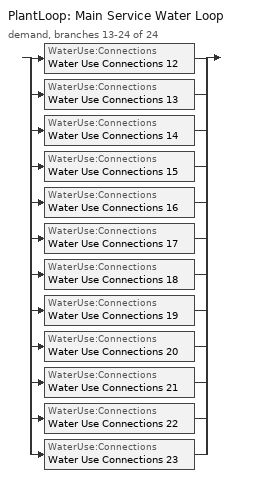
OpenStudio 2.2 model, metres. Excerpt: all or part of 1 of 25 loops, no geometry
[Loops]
PlantLoop 'Main Service Water Loop'
 demand, branches 13-24 of 24: split
  | WaterUse:Connections 'Water Use Connections 12'
  | WaterUse:Connections 'Water Use Connections 13'
  | WaterUse:Connections 'Water Use Connections 14'
  | WaterUse:Connections 'Water Use Connections 15'
  | WaterUse:Connections 'Water Use Connections 16'
  | WaterUse:Connections 'Water Use Connections 17'
  | WaterUse:Connections 'Water Use Connections 18'
  | WaterUse:Connections 'Water Use Connections 19'
  | WaterUse:Connections 'Water Use Connections 20'
  | WaterUse:Connections 'Water Use Connections 21'
  | WaterUse:Connections 'Water Use Connections 22'
  | WaterUse:Connections 'Water Use Connections 23'
[WaterUse:Connections]
Name | Water Use Equipment Name 1
Water Use Connections 12 | M s1 apartment Service Water Use 0.12gal/min
Water Use Connections 13 | M s2 apartment Service Water Use 0.12gal/min
Water Use Connections 14 | M se apartment Service Water Use 0.12gal/min
Water Use Connections 15 | M sw apartment Service Water Use 0.12gal/min
Water Use Connections 16 | T n1 apartment Service Water Use 0.06gal/min
Water Use Connections 17 | T n2 apartment Service Water Use 0.06gal/min
Water Use Connections 18 | T s1 apartment Service Water Use 0.06gal/min
Water Use Connections 19 | T s2 apartment Service Water Use 0.06gal/min
Water Use Connections 20 | T ne apartment Service Water Use 0.06gal/min
Water Use Connections 21 | T nw apartment Service Water Use 0.06gal/min
Water Use Connections 22 | T se apartment Service Water Use 0.06gal/min
Water Use Connections 23 | T sw apartment Service Water Use 0.06gal/min
[WaterUse:Equipment:Definition]
Name | Peak Flow Rate {m3/s} | Target Temperature Schedule | Sensible Fraction Schedule | Latent Fraction Schedule
M s1 apartment Service Water Use Def 0.12gal/min | 7.31775e-06 | Schedule Ruleset 38 | Schedule Ruleset 36 | Schedule Ruleset 37
M s2 apartment Service Water Use Def 0.12gal/min | 7.31775e-06 | Schedule Ruleset 41 | Schedule Ruleset 39 | Schedule Ruleset 40
M se apartment Service Water Use Def 0.12gal/min | 7.31775e-06 | Schedule Ruleset 44 | Schedule Ruleset 42 | Schedule Ruleset 43
M sw apartment Service Water Use Def 0.12gal/min | 7.31775e-06 | Schedule Ruleset 47 | Schedule Ruleset 45 | Schedule Ruleset 46
T n1 apartment Service Water Use Def 0.06gal/min | 3.65887e-06 | Schedule Ruleset 50 | Schedule Ruleset 48 | Schedule Ruleset 49
T n2 apartment Service Water Use Def 0.06gal/min | 3.65887e-06 | Schedule Ruleset 53 | Schedule Ruleset 51 | Schedule Ruleset 52
T s1 apartment Service Water Use Def 0.06gal/min | 3.65887e-06 | Schedule Ruleset 56 | Schedule Ruleset 54 | Schedule Ruleset 55
T s2 apartment Service Water Use Def 0.06gal/min | 3.65887e-06 | Schedule Ruleset 59 | Schedule Ruleset 57 | Schedule Ruleset 58
T ne apartment Service Water Use Def 0.06gal/min | 3.65887e-06 | Schedule Ruleset 62 | Schedule Ruleset 60 | Schedule Ruleset 61
T nw apartment Service Water Use Def 0.06gal/min | 3.65887e-06 | Schedule Ruleset 65 | Schedule Ruleset 63 | Schedule Ruleset 64
T se apartment Service Water Use Def 0.06gal/min | 3.65887e-06 | Schedule Ruleset 68 | Schedule Ruleset 66 | Schedule Ruleset 67
T sw apartment Service Water Use Def 0.06gal/min | 3.65887e-06 | Schedule Ruleset 71 | Schedule Ruleset 69 | Schedule Ruleset 70
[WaterUse:Equipment] Flow Rate Fraction Schedule=ApartmentMidRise APT_DHW_SCH
Name | Water Use Equipment Definition
M s1 apartment Service Water Use 0.12gal/min | M s1 apartment Service Water Use Def 0.12gal/min
M s2 apartment Service Water Use 0.12gal/min | M s2 apartment Service Water Use Def 0.12gal/min
M se apartment Service Water Use 0.12gal/min | M se apartment Service Water Use Def 0.12gal/min
M sw apartment Service Water Use 0.12gal/min | M sw apartment Service Water Use Def 0.12gal/min
T n1 apartment Service Water Use 0.06gal/min | T n1 apartment Service Water Use Def 0.06gal/min
T n2 apartment Service Water Use 0.06gal/min | T n2 apartment Service Water Use Def 0.06gal/min
T s1 apartment Service Water Use 0.06gal/min | T s1 apartment Service Water Use Def 0.06gal/min
T s2 apartment Service Water Use 0.06gal/min | T s2 apartment Service Water Use Def 0.06gal/min
T ne apartment Service Water Use 0.06gal/min | T ne apartment Service Water Use Def 0.06gal/min
T nw apartment Service Water Use 0.06gal/min | T nw apartment Service Water Use Def 0.06gal/min
T se apartment Service Water Use 0.06gal/min | T se apartment Service Water Use Def 0.06gal/min
T sw apartment Service Water Use 0.06gal/min | T sw apartment Service Water Use Def 0.06gal/min
[EnergyManagementSystem:Program]
GN2ApartmentZNSACEconomizerCTRLProg: SET GN2ApartmentZNSACTimestepEconEff = 0.7; SET MaxE = 0.7; SET GN2ApartmentZNSACDATRqd = (GN2ApartmentZNSACDATRqd*1.8)+32; SET OATF = (OATF_1*1.8)+32; SET OAwbF = (OAWBC_1*1.8)+32; IF GN2ApartmentZNSACOAFlowMass > (GN2ApartmentZNSACOADesignMass*GN2ApartmentZNSACOASch); SET EconoActive = 1; ELSE; SET EconoActive = 0; ENDIF; SET dTNeeded = 75-GN2ApartmentZNSACDATRqd; SET CoolDesdT = ((98*0.15)+(75*(1-0.15)))-55; SET CoolLoad = dTNeeded/ CoolDesdT; IF CoolLoad > 1; SET CoolLoad = 1; ELSEIF CoolLoad < 0; SET CoolLoad = 0; ENDIF; IF EconoActive == 1; SET Stage = GN2ApartmentZNSACNumberofStages; IF Stage == 2; IF CoolLoad < 0.6; SET GN2ApartmentZNSACTimestepEconEff = MaxE; ELSE; SET ECOEff = 0-2.18919863612305; SET ECOEff = ECOEff+(0-0.674461284910428*CoolLoad); SET ECOEff = ECOEff+(0.000459106275872404*(OATF^2)); SET ECOEff = ECOEff+(0-0.00000484778537945252*(OATF^3)); SET ECOEff = ECOEff+(0.182915713033586*OAwbF); SET ECOEff = ECOEff+(0-0.00382838660261133*(OAwbF^2)); SET ECOEff = ECOEff+(0.0000255567460240583*(OAwbF^3)); SET GN2ApartmentZNSACTimestepEconEff = ECOEff; ENDIF; ELSE; SET ECOEff = 2.36337942464462; SET ECOEff = ECOEff+(0-0.409939515512619*CoolLoad); SET ECOEff = ECOEff+(0-0.0565205596792225*OAwbF); SET ECOEff = ECOEff+(0-0.0000632612294169389*(OATF^2)); SET GN2ApartmentZNSACTimestepEconEff = ECOEff+(0.000571724868775081*(OAwbF^2)); ENDIF; IF GN2ApartmentZNSACTimestepEconEff > MaxE; SET GN2ApartmentZNSACTimestepEconEff = MaxE; ELSEIF GN2ApartmentZNSACTimestepEconEff < (GN2ApartmentZNSACOADesignMass*GN2ApartmentZNSACOASch); SET GN2ApartmentZNSACTimestepEconEff = (GN2ApartmentZNSACOADesignMass*GN2ApartmentZNSACOASch); ENDIF; ENDIF
GNEApartmentZNSACSetNumberofStages: SET GNEApartmentZNSACNumberofStages = 1
GNEApartmentZNSACEconomizerCTRLProg: SET GNEApartmentZNSACTimestepEconEff = 0.7; SET MaxE = 0.7; SET GNEApartmentZNSACDATRqd = (GNEApartmentZNSACDATRqd*1.8)+32; SET OATF = (OATF_2*1.8)+32; SET OAwbF = (OAWBC_2*1.8)+32; IF GNEApartmentZNSACOAFlowMass > (GNEApartmentZNSACOADesignMass*GNEApartmentZNSACOASch); SET EconoActive = 1; ELSE; SET EconoActive = 0; ENDIF; SET dTNeeded = 75-GNEApartmentZNSACDATRqd; SET CoolDesdT = ((98*0.15)+(75*(1-0.15)))-55; SET CoolLoad = dTNeeded/ CoolDesdT; IF CoolLoad > 1; SET CoolLoad = 1; ELSEIF CoolLoad < 0; SET CoolLoad = 0; ENDIF; IF EconoActive == 1; SET Stage = GNEApartmentZNSACNumberofStages; IF Stage == 2; IF CoolLoad < 0.6; SET GNEApartmentZNSACTimestepEconEff = MaxE; ELSE; SET ECOEff = 0-2.18919863612305; SET ECOEff = ECOEff+(0-0.674461284910428*CoolLoad); SET ECOEff = ECOEff+(0.000459106275872404*(OATF^2)); SET ECOEff = ECOEff+(0-0.00000484778537945252*(OATF^3)); SET ECOEff = ECOEff+(0.182915713033586*OAwbF); SET ECOEff = ECOEff+(0-0.00382838660261133*(OAwbF^2)); SET ECOEff = ECOEff+(0.0000255567460240583*(OAwbF^3)); SET GNEApartmentZNSACTimestepEconEff = ECOEff; ENDIF; ELSE; SET ECOEff = 2.36337942464462; SET ECOEff = ECOEff+(0-0.409939515512619*CoolLoad); SET ECOEff = ECOEff+(0-0.0565205596792225*OAwbF); SET ECOEff = ECOEff+(0-0.0000632612294169389*(OATF^2)); SET GNEApartmentZNSACTimestepEconEff = ECOEff+(0.000571724868775081*(OAwbF^2)); ENDIF; IF GNEApartmentZNSACTimestepEconEff > MaxE; SET GNEApartmentZNSACTimestepEconEff = MaxE; ELSEIF GNEApartmentZNSACTimestepEconEff < (GNEApartmentZNSACOADesignMass*GNEApartmentZNSACOASch); SET GNEApartmentZNSACTimestepEconEff = (GNEApartmentZNSACOADesignMass*GNEApartmentZNSACOASch); ENDIF; ENDIF
GNWApartmentZNSACSetNumberofStages: SET GNWApartmentZNSACNumberofStages = 1
GNWApartmentZNSACEconomizerCTRLProg: SET GNWApartmentZNSACTimestepEconEff = 0.7; SET MaxE = 0.7; SET GNWApartmentZNSACDATRqd = (GNWApartmentZNSACDATRqd*1.8)+32; SET OATF = (OATF_3*1.8)+32; SET OAwbF = (OAWBC_3*1.8)+32; IF GNWApartmentZNSACOAFlowMass > (GNWApartmentZNSACOADesignMass*GNWApartmentZNSACOASch); SET EconoActive = 1; ELSE; SET EconoActive = 0; ENDIF; SET dTNeeded = 75-GNWApartmentZNSACDATRqd; SET CoolDesdT = ((98*0.15)+(75*(1-0.15)))-55; SET CoolLoad = dTNeeded/ CoolDesdT; IF CoolLoad > 1; SET CoolLoad = 1; ELSEIF CoolLoad < 0; SET CoolLoad = 0; ENDIF; IF EconoActive == 1; SET Stage = GNWApartmentZNSACNumberofStages; IF Stage == 2; IF CoolLoad < 0.6; SET GNWApartmentZNSACTimestepEconEff = MaxE; ELSE; SET ECOEff = 0-2.18919863612305; SET ECOEff = ECOEff+(0-0.674461284910428*CoolLoad); SET ECOEff = ECOEff+(0.000459106275872404*(OATF^2)); SET ECOEff = ECOEff+(0-0.00000484778537945252*(OATF^3)); SET ECOEff = ECOEff+(0.182915713033586*OAwbF); SET ECOEff = ECOEff+(0-0.00382838660261133*(OAwbF^2)); SET ECOEff = ECOEff+(0.0000255567460240583*(OAwbF^3)); SET GNWApartmentZNSACTimestepEconEff = ECOEff; ENDIF; ELSE; SET ECOEff = 2.36337942464462; SET ECOEff = ECOEff+(0-0.409939515512619*CoolLoad); SET ECOEff = ECOEff+(0-0.0565205596792225*OAwbF); SET ECOEff = ECOEff+(0-0.0000632612294169389*(OATF^2)); SET GNWApartmentZNSACTimestepEconEff = ECOEff+(0.000571724868775081*(OAwbF^2)); ENDIF; IF GNWApartmentZNSACTimestepEconEff > MaxE; SET GNWApartmentZNSACTimestepEconEff = MaxE; ELSEIF GNWApartmentZNSACTimestepEconEff < (GNWApartmentZNSACOADesignMass*GNWApartmentZNSACOASch); SET GNWApartmentZNSACTimestepEconEff = (GNWApartmentZNSACOADesignMass*GNWApartmentZNSACOASch); ENDIF; ENDIF
GS1ApartmentZNSACSetNumberofStages: SET GS1ApartmentZNSACNumberofStages = 1
GS1ApartmentZNSACEconomizerCTRLProg: SET GS1ApartmentZNSACTimestepEconEff = 0.7; SET MaxE = 0.7; SET GS1ApartmentZNSACDATRqd = (GS1ApartmentZNSACDATRqd*1.8)+32; SET OATF = (OATF_4*1.8)+32; SET OAwbF = (OAWBC_4*1.8)+32; IF GS1ApartmentZNSACOAFlowMass > (GS1ApartmentZNSACOADesignMass*GS1ApartmentZNSACOASch); SET EconoActive = 1; ELSE; SET EconoActive = 0; ENDIF; SET dTNeeded = 75-GS1ApartmentZNSACDATRqd; SET CoolDesdT = ((98*0.15)+(75*(1-0.15)))-55; SET CoolLoad = dTNeeded/ CoolDesdT; IF CoolLoad > 1; SET CoolLoad = 1; ELSEIF CoolLoad < 0; SET CoolLoad = 0; ENDIF; IF EconoActive == 1; SET Stage = GS1ApartmentZNSACNumberofStages; IF Stage == 2; IF CoolLoad < 0.6; SET GS1ApartmentZNSACTimestepEconEff = MaxE; ELSE; SET ECOEff = 0-2.18919863612305; SET ECOEff = ECOEff+(0-0.674461284910428*CoolLoad); SET ECOEff = ECOEff+(0.000459106275872404*(OATF^2)); SET ECOEff = ECOEff+(0-0.00000484778537945252*(OATF^3)); SET ECOEff = ECOEff+(0.182915713033586*OAwbF); SET ECOEff = ECOEff+(0-0.00382838660261133*(OAwbF^2)); SET ECOEff = ECOEff+(0.0000255567460240583*(OAwbF^3)); SET GS1ApartmentZNSACTimestepEconEff = ECOEff; ENDIF; ELSE; SET ECOEff = 2.36337942464462; SET ECOEff = ECOEff+(0-0.409939515512619*CoolLoad); SET ECOEff = ECOEff+(0-0.0565205596792225*OAwbF); SET ECOEff = ECOEff+(0-0.0000632612294169389*(OATF^2)); SET GS1ApartmentZNSACTimestepEconEff = ECOEff+(0.000571724868775081*(OAwbF^2)); ENDIF; IF GS1ApartmentZNSACTimestepEconEff > MaxE; SET GS1ApartmentZNSACTimestepEconEff = MaxE; ELSEIF GS1ApartmentZNSACTimestepEconEff < (GS1ApartmentZNSACOADesignMass*GS1ApartmentZNSACOASch); SET GS1ApartmentZNSACTimestepEconEff = (GS1ApartmentZNSACOADesignMass*GS1ApartmentZNSACOASch); ENDIF; ENDIF
GS2ApartmentZNSACSetNumberofStages: SET GS2ApartmentZNSACNumberofStages = 1
GS2ApartmentZNSACEconomizerCTRLProg: SET GS2ApartmentZNSACTimestepEconEff = 0.7; SET MaxE = 0.7; SET GS2ApartmentZNSACDATRqd = (GS2ApartmentZNSACDATRqd*1.8)+32; SET OATF = (OATF_5*1.8)+32; SET OAwbF = (OAWBC_5*1.8)+32; IF GS2ApartmentZNSACOAFlowMass > (GS2ApartmentZNSACOADesignMass*GS2ApartmentZNSACOASch); SET EconoActive = 1; ELSE; SET EconoActive = 0; ENDIF; SET dTNeeded = 75-GS2ApartmentZNSACDATRqd; SET CoolDesdT = ((98*0.15)+(75*(1-0.15)))-55; SET CoolLoad = dTNeeded/ CoolDesdT; IF CoolLoad > 1; SET CoolLoad = 1; ELSEIF CoolLoad < 0; SET CoolLoad = 0; ENDIF; IF EconoActive == 1; SET Stage = GS2ApartmentZNSACNumberofStages; IF Stage == 2; IF CoolLoad < 0.6; SET GS2ApartmentZNSACTimestepEconEff = MaxE; ELSE; SET ECOEff = 0-2.18919863612305; SET ECOEff = ECOEff+(0-0.674461284910428*CoolLoad); SET ECOEff = ECOEff+(0.000459106275872404*(OATF^2)); SET ECOEff = ECOEff+(0-0.00000484778537945252*(OATF^3)); SET ECOEff = ECOEff+(0.182915713033586*OAwbF); SET ECOEff = ECOEff+(0-0.00382838660261133*(OAwbF^2)); SET ECOEff = ECOEff+(0.0000255567460240583*(OAwbF^3)); SET GS2ApartmentZNSACTimestepEconEff = ECOEff; ENDIF; ELSE; SET ECOEff = 2.36337942464462; SET ECOEff = ECOEff+(0-0.409939515512619*CoolLoad); SET ECOEff = ECOEff+(0-0.0565205596792225*OAwbF); SET ECOEff = ECOEff+(0-0.0000632612294169389*(OATF^2)); SET GS2ApartmentZNSACTimestepEconEff = ECOEff+(0.000571724868775081*(OAwbF^2)); ENDIF; IF GS2ApartmentZNSACTimestepEconEff > MaxE; SET GS2ApartmentZNSACTimestepEconEff = MaxE; ELSEIF GS2ApartmentZNSACTimestepEconEff < (GS2ApartmentZNSACOADesignMass*GS2ApartmentZNSACOASch); SET GS2ApartmentZNSACTimestepEconEff = (GS2ApartmentZNSACOADesignMass*GS2ApartmentZNSACOASch); ENDIF; ENDIF
GSWApartmentZNSACSetNumberofStages: SET GSWApartmentZNSACNumberofStages = 1
GSWApartmentZNSACEconomizerCTRLProg: SET GSWApartmentZNSACTimestepEconEff = 0.7; SET MaxE = 0.7; SET GSWApartmentZNSACDATRqd = (GSWApartmentZNSACDATRqd*1.8)+32; SET OATF = (OATF_6*1.8)+32; SET OAwbF = (OAWBC_6*1.8)+32; IF GSWApartmentZNSACOAFlowMass > (GSWApartmentZNSACOADesignMass*GSWApartmentZNSACOASch); SET EconoActive = 1; ELSE; SET EconoActive = 0; ENDIF; SET dTNeeded = 75-GSWApartmentZNSACDATRqd; SET CoolDesdT = ((98*0.15)+(75*(1-0.15)))-55; SET CoolLoad = dTNeeded/ CoolDesdT; IF CoolLoad > 1; SET CoolLoad = 1; ELSEIF CoolLoad < 0; SET CoolLoad = 0; ENDIF; IF EconoActive == 1; SET Stage = GSWApartmentZNSACNumberofStages; IF Stage == 2; IF CoolLoad < 0.6; SET GSWApartmentZNSACTimestepEconEff = MaxE; ELSE; SET ECOEff = 0-2.18919863612305; SET ECOEff = ECOEff+(0-0.674461284910428*CoolLoad); SET ECOEff = ECOEff+(0.000459106275872404*(OATF^2)); SET ECOEff = ECOEff+(0-0.00000484778537945252*(OATF^3)); SET ECOEff = ECOEff+(0.182915713033586*OAwbF); SET ECOEff = ECOEff+(0-0.00382838660261133*(OAwbF^2)); SET ECOEff = ECOEff+(0.0000255567460240583*(OAwbF^3)); SET GSWApartmentZNSACTimestepEconEff = ECOEff; ENDIF; ELSE; SET ECOEff = 2.36337942464462; SET ECOEff = ECOEff+(0-0.409939515512619*CoolLoad); SET ECOEff = ECOEff+(0-0.0565205596792225*OAwbF); SET ECOEff = ECOEff+(0-0.0000632612294169389*(OATF^2)); SET GSWApartmentZNSACTimestepEconEff = ECOEff+(0.000571724868775081*(OAwbF^2)); ENDIF; IF GSWApartmentZNSACTimestepEconEff > MaxE; SET GSWApartmentZNSACTimestepEconEff = MaxE; ELSEIF GSWApartmentZNSACTimestepEconEff < (GSWApartmentZNSACOADesignMass*GSWApartmentZNSACOASch); SET GSWApartmentZNSACTimestepEconEff = (GSWApartmentZNSACOADesignMass*GSWApartmentZNSACOASch); ENDIF; ENDIF
MN1ApartmentZNSACSetNumberofStages: SET MN1ApartmentZNSACNumberofStages = 1
MN1ApartmentZNSACEconomizerCTRLProg: SET MN1ApartmentZNSACTimestepEconEff = 0.7; SET MaxE = 0.7; SET MN1ApartmentZNSACDATRqd = (MN1ApartmentZNSACDATRqd*1.8)+32; SET OATF = (OATF_7*1.8)+32; SET OAwbF = (OAWBC_7*1.8)+32; IF MN1ApartmentZNSACOAFlowMass > (MN1ApartmentZNSACOADesignMass*MN1ApartmentZNSACOASch); SET EconoActive = 1; ELSE; SET EconoActive = 0; ENDIF; SET dTNeeded = 75-MN1ApartmentZNSACDATRqd; SET CoolDesdT = ((98*0.15)+(75*(1-0.15)))-55; SET CoolLoad = dTNeeded/ CoolDesdT; IF CoolLoad > 1; SET CoolLoad = 1; ELSEIF CoolLoad < 0; SET CoolLoad = 0; ENDIF; IF EconoActive == 1; SET Stage = MN1ApartmentZNSACNumberofStages; IF Stage == 2; IF CoolLoad < 0.6; SET MN1ApartmentZNSACTimestepEconEff = MaxE; ELSE; SET ECOEff = 0-2.18919863612305; SET ECOEff = ECOEff+(0-0.674461284910428*CoolLoad); SET ECOEff = ECOEff+(0.000459106275872404*(OATF^2)); SET ECOEff = ECOEff+(0-0.00000484778537945252*(OATF^3)); SET ECOEff = ECOEff+(0.182915713033586*OAwbF); SET ECOEff = ECOEff+(0-0.00382838660261133*(OAwbF^2)); SET ECOEff = ECOEff+(0.0000255567460240583*(OAwbF^3)); SET MN1ApartmentZNSACTimestepEconEff = ECOEff; ENDIF; ELSE; SET ECOEff = 2.36337942464462; SET ECOEff = ECOEff+(0-0.409939515512619*CoolLoad); SET ECOEff = ECOEff+(0-0.0565205596792225*OAwbF); SET ECOEff = ECOEff+(0-0.0000632612294169389*(OATF^2)); SET MN1ApartmentZNSACTimestepEconEff = ECOEff+(0.000571724868775081*(OAwbF^2)); ENDIF; IF MN1ApartmentZNSACTimestepEconEff > MaxE; SET MN1ApartmentZNSACTimestepEconEff = MaxE; ELSEIF MN1ApartmentZNSACTimestepEconEff < (MN1ApartmentZNSACOADesignMass*MN1ApartmentZNSACOASch); SET MN1ApartmentZNSACTimestepEconEff = (MN1ApartmentZNSACOADesignMass*MN1ApartmentZNSACOASch); ENDIF; ENDIF
MN2ApartmentZNSACSetNumberofStages: SET MN2ApartmentZNSACNumberofStages = 1
[Schedule:Ruleset]
ApartmentMidRise APT_DHW_SCH: Default Day Schedule=ApartmentMidRise APT_DHW_SCH Default; Summer Design Day Schedule=ApartmentMidRise APT_DHW_SCH Summer Design Day; Winter Design Day Schedule=ApartmentMidRise APT_DHW_SCH Winter Design Day
Schedule Ruleset 36: Default Day Schedule=Schedule Day 82
Schedule Ruleset 37: Default Day Schedule=Schedule Day 83
Schedule Ruleset 38: Default Day Schedule=Schedule Day 84
Schedule Ruleset 39: Default Day Schedule=Schedule Day 85
Schedule Ruleset 40: Default Day Schedule=Schedule Day 86
Schedule Ruleset 41: Default Day Schedule=Schedule Day 87
Schedule Ruleset 42: Default Day Schedule=Schedule Day 88
Schedule Ruleset 43: Default Day Schedule=Schedule Day 89
Schedule Ruleset 44: Default Day Schedule=Schedule Day 90
Schedule Ruleset 45: Default Day Schedule=Schedule Day 91
Schedule Ruleset 46: Default Day Schedule=Schedule Day 92
Schedule Ruleset 47: Default Day Schedule=Schedule Day 93
Schedule Ruleset 48: Default Day Schedule=Schedule Day 94
Schedule Ruleset 49: Default Day Schedule=Schedule Day 95
Schedule Ruleset 50: Default Day Schedule=Schedule Day 96
Schedule Ruleset 51: Default Day Schedule=Schedule Day 97
Schedule Ruleset 52: Default Day Schedule=Schedule Day 98
Schedule Ruleset 53: Default Day Schedule=Schedule Day 99
Schedule Ruleset 54: Default Day Schedule=Schedule Day 100
Schedule Ruleset 55: Default Day Schedule=Schedule Day 101
Schedule Ruleset 56: Default Day Schedule=Schedule Day 102
Schedule Ruleset 57: Default Day Schedule=Schedule Day 103
Schedule Ruleset 58: Default Day Schedule=Schedule Day 104
Schedule Ruleset 59: Default Day Schedule=Schedule Day 105
Schedule Ruleset 60: Default Day Schedule=Schedule Day 106
Schedule Ruleset 61: Default Day Schedule=Schedule Day 107
Schedule Ruleset 62: Default Day Schedule=Schedule Day 108
Schedule Ruleset 63: Default Day Schedule=Schedule Day 109
Schedule Ruleset 64: Default Day Schedule=Schedule Day 110
Schedule Ruleset 65: Default Day Schedule=Schedule Day 111
Schedule Ruleset 66: Default Day Schedule=Schedule Day 112
Schedule Ruleset 67: Default Day Schedule=Schedule Day 113
Schedule Ruleset 68: Default Day Schedule=Schedule Day 114
Schedule Ruleset 69: Default Day Schedule=Schedule Day 115
Schedule Ruleset 70: Default Day Schedule=Schedule Day 116
Schedule Ruleset 71: Default Day Schedule=Schedule Day 117
[Schedule:Day]
ApartmentMidRise APT_DHW_SCH Default; ApartmentMidRise APT_DHW_SCH Winter Design Day; ApartmentMidRise APT_DHW_SCH Summer Design Day: 1, 0, 0.08, 2, 0, 0.04, 4, 0, 0.01, 5, 0, 0.04, 6, 0, 0.27, 7, 0, 0.94, 8, 0, 1, 9, 0, 0.96, 10, 0, 0.84, 11, 0, 0.76, 12, 0, 0.61, 13, 0, 0.53, 14, 0, 0.47, 15, 0, 0.41, 16, 0, 0.47, 17, 0, 0.55, 18, 0, 0.73, 19, 0, 0.86, 20, 0, 0.82, 21, 0, 0.75, 22, 0, 0.61, 23, 0, 0.53, 24, 0, 0.29
Schedule Day 82; Schedule Day 85; Schedule Day 88; Schedule Day 91; Schedule Day 94; Schedule Day 97; Schedule Day 100; Schedule Day 103; Schedule Day 106; Schedule Day 109; Schedule Day 112; Schedule Day 115: 24, 0, 0.2
Schedule Day 83; Schedule Day 86; Schedule Day 89; Schedule Day 92; Schedule Day 95; Schedule Day 98; Schedule Day 101; Schedule Day 104; Schedule Day 107; Schedule Day 110; Schedule Day 113; Schedule Day 116: 24, 0, 0.05
Schedule Day 84; Schedule Day 87; Schedule Day 90; Schedule Day 93; Schedule Day 96; Schedule Day 99; Schedule Day 102; Schedule Day 105; Schedule Day 108; Schedule Day 111; Schedule Day 114; Schedule Day 117: 24, 0, 60
